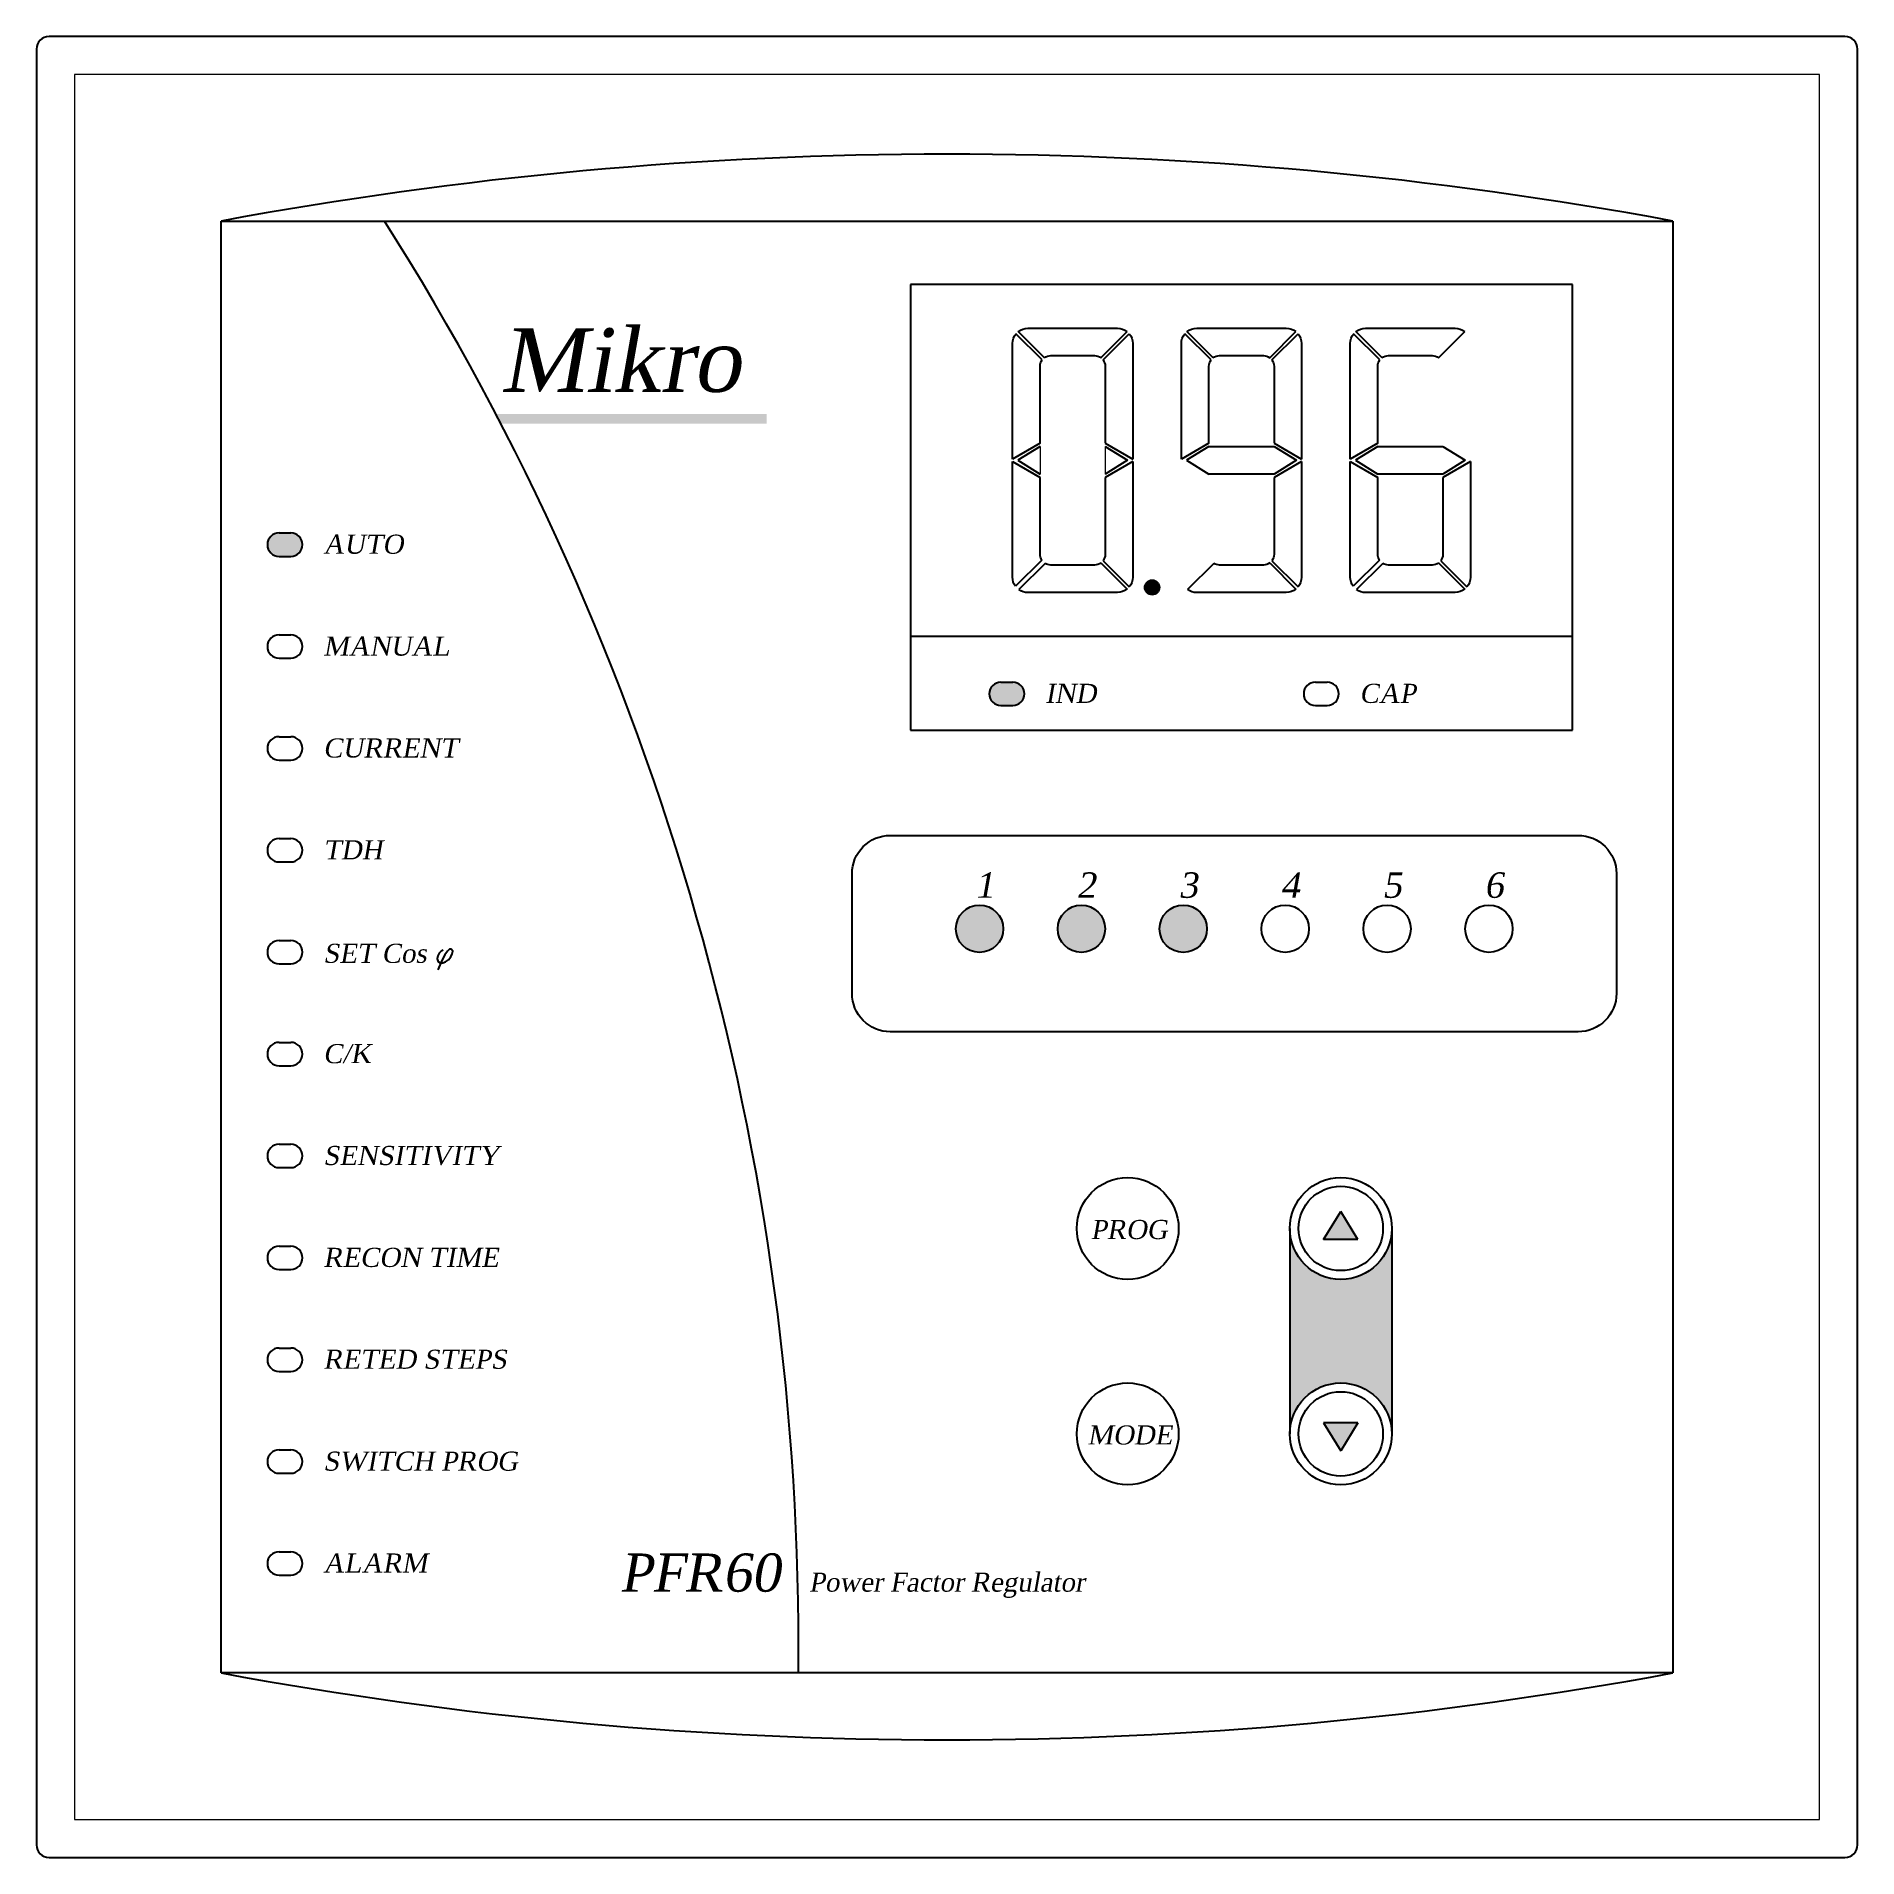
# Model space of a CAD drawing. Header units: millimetres. Extents: x 144.9 to 240.9, y 238.2 to 334.2.
import ezdxf

# ---------------------------------------------------------------- set-up
doc = ezdxf.new("R2010")
doc.units = ezdxf.units.MM
doc.styles.add('1-3', font='romans.shx', dxfattribs={"oblique": 10, "height": 7.5})

# ---------------------------------------------------------------- blocks, each defined once
blk = doc.blocks.new('*U426')
at = {"ltscale": 0.5}
for color, points in [(5, [(-9.5, 74.103), (-23.747, 74.103, -0.001037), (-23.478, 73.587), (-9.5, 73.587)]), (1, [(-34.594, 67.826), (-35.211, 67.826, 1), (-35.211, 66.594), (-34.594, 66.594, 1)]), (1, [(3.462, 59.963), (2.845, 59.963, 1), (2.845, 58.731), (3.462, 58.731, 1)]), (5, [(23.445, 20.333), (23.445, 31.163, -1), (18.074, 31.163), (18.074, 20.333, -1)])]:
    blk.add_hatch(color=color, dxfattribs=at).paths.add_polyline_path(points)
at = {"lineweight": 9}
h = blk.add_hatch(color=256, dxfattribs=at)
h.set_gradient(color1=(241, 4, 8), color2=(251, 9, 13), one_color=1, tint=0.51, name='CURVED')
edge = h.paths.add_edge_path()
edge.add_arc((10.813, 64.955), 0.403, 0, 360)
at = {"ltscale": 0.5}
h = blk.add_hatch(color=1, dxfattribs=at)
h.paths.add_polyline_path([(2.963, 46.96, 1), (0.467, 46.96, 1)])
h.paths.add_polyline_path([(8.334, 46.96, 1), (5.838, 46.96, 1)])
h.paths.add_polyline_path([(13.705, 46.96, 1), (11.208, 46.96, 1)])
h = blk.add_hatch(color=5, dxfattribs=at)
h.paths.add_polyline_path([(20.759, 32.054), (19.854, 30.573), (21.664, 30.573)])
h.paths.add_polyline_path([(21.664, 20.923), (19.854, 20.923), (20.759, 19.442)])
at = {"color": 5, "ltscale": 0.5}
for p, q in [((-48, 93.329), (-48, -1.329)), ((47.329, 94), (-47.329, 94)), ((48, -1.329), (48, 93.329)), ((-38.266, 84.266), (38.266, 84.266)), ((-38.266, 7.734), (-38.266, 84.266)), ((38.266, 84.266), (38.266, 7.734)), ((-1.932, 80.922), (-1.932, 57.426)), ((32.977, 80.922), (-1.932, 80.922)), ((32.977, 57.426), (32.977, 80.922)), ((-1.932, 62.386), (32.977, 62.386)), ((-1.932, 57.426), (32.977, 57.426)), ((19.854, 30.573), (20.759, 32.054)), ((21.664, 30.573), (20.759, 32.054)), ((18.074, 31.163), (18.074, 20.333)), ((23.445, 31.163), (23.445, 20.333)), ((21.664, 30.573), (19.854, 30.573)), ((21.664, 20.923), (19.854, 20.923)), ((19.854, 20.923), (20.759, 19.442)), ((21.664, 20.923), (20.759, 19.442)), ((38.266, 7.734), (-38.266, 7.734)), ((-47.329, -2), (47.329, -2))]:
    blk.add_line(p, q, dxfattribs=at)
at = {"color": 1}
for p, q in [((5.019, 76.947), (3.635, 78.33)), ((5.133, 77.061), (3.749, 78.444)), ((8.113, 77.061), (9.497, 78.444)), ((8.227, 76.947), (9.61, 78.33)), ((13.919, 76.947), (12.535, 78.33)), ((14.032, 77.061), (12.649, 78.444)), ((17.013, 77.061), (18.396, 78.444)), ((17.127, 76.947), (18.51, 78.33)), ((22.818, 76.947), (21.435, 78.33)), ((22.932, 77.061), (21.549, 78.444)), ((25.913, 77.061), (27.296, 78.444)), ((4.906, 72.556), (3.456, 71.716)), ((4.906, 72.38), (3.728, 71.655)), ((8.339, 72.556), (9.789, 71.716)), ((8.339, 72.38), (9.518, 71.655)), ((13.806, 72.556), (12.356, 71.716)), ((13.806, 72.38), (12.628, 71.655)), ((17.239, 72.556), (18.689, 71.716)), ((17.239, 72.38), (18.418, 71.655)), ((22.706, 72.556), (21.256, 71.716)), ((22.706, 72.38), (21.527, 71.655)), ((26.139, 72.38), (27.317, 71.655)), ((3.456, 71.592), (4.906, 70.753)), ((3.728, 71.655), (4.906, 70.93)), ((9.518, 71.655), (8.339, 70.93)), ((9.789, 71.592), (8.339, 70.753)), ((12.628, 71.655), (13.806, 70.93)), ((18.418, 71.655), (17.239, 70.93)), ((18.689, 71.592), (17.239, 70.753)), ((21.256, 71.592), (22.706, 70.753)), ((21.527, 71.655), (22.706, 70.93)), ((27.317, 71.655), (26.139, 70.93)), ((27.589, 71.592), (26.139, 70.753)), ((4.995, 66.396), (3.613, 65.014)), ((8.114, 66.249), (9.497, 64.865)), ((8.227, 66.363), (9.61, 64.979)), ((17.014, 66.249), (18.396, 64.865)), ((17.127, 66.363), (18.51, 64.979)), ((22.795, 66.396), (21.413, 65.014)), ((25.913, 66.249), (27.296, 64.865)), ((26.027, 66.363), (27.41, 64.979)), ((5.166, 66.225), (3.784, 64.843)), ((14.066, 66.225), (12.684, 64.843)), ((22.966, 66.225), (21.584, 64.843))]:
    blk.add_line(p, q, dxfattribs=at)
at = {"color": 1, "lineweight": 9}
for p, q in [((4.906, 72.38), (4.906, 70.93)), ((8.339, 72.38), (8.339, 70.93))]:
    blk.add_line(p, q, dxfattribs=at)
at = {"color": 1, "ltscale": 0.5}
for p, q in [((-35.211, 67.826), (-34.594, 67.826)), ((-35.211, 66.594), (-34.594, 66.594)), ((-35.211, 62.456), (-34.594, 62.456)), ((-35.211, 61.223), (-34.594, 61.223)), ((2.845, 59.963), (3.462, 59.963)), ((19.421, 59.963), (20.037, 59.963)), ((2.845, 58.731), (3.462, 58.731)), ((19.421, 58.731), (20.037, 58.731)), ((-35.211, 57.085), (-34.594, 57.085)), ((-35.211, 55.852), (-34.594, 55.852)), ((-35.211, 51.714), (-34.594, 51.714)), ((-35.211, 50.482), (-34.594, 50.482)), ((-35.211, 46.344), (-34.594, 46.344)), ((-35.211, 45.111), (-34.594, 45.111)), ((-35.211, 40.973), (-34.594, 40.973)), ((-35.211, 39.741), (-34.594, 39.741)), ((-35.211, 35.602), (-34.594, 35.602)), ((-35.211, 34.37), (-34.594, 34.37)), ((-35.211, 30.232), (-34.594, 30.232)), ((-35.211, 28.999), (-34.594, 28.999)), ((-35.211, 24.861), (-34.594, 24.861)), ((-35.211, 23.629), (-34.594, 23.629)), ((-35.211, 19.49), (-34.594, 19.49)), ((-35.211, 18.258), (-34.594, 18.258)), ((-35.211, 14.12), (-34.594, 14.12)), ((-35.211, 12.887), (-34.594, 12.887))]:
    blk.add_line(p, q, dxfattribs=at)
at = {"color": 54, "lineweight": 9}
blk.add_lwpolyline([(-46, 0), (46, 0), (46, 92), (-46, 92)], close=True, dxfattribs=at)
at = {"color": 1}
for points in [[(3.456, 71.716), (3.456, 77.818, -0.173003), (3.638, 78.327, -0.173003)], [(3.752, 78.441, -0.173003), (4.262, 78.623), (8.984, 78.623, -0.173003), (9.494, 78.441)], [(9.608, 78.327, -0.173003), (9.789, 77.818), (9.789, 71.716)], [(12.356, 71.716), (12.356, 77.818, -0.173003), (12.538, 78.327, -0.173003)], [(12.652, 78.441, -0.173003), (13.162, 78.623), (17.884, 78.623, -0.173003), (18.393, 78.441)], [(18.507, 78.327, -0.173003), (18.689, 77.818), (18.689, 71.716)], [(21.256, 71.716), (21.256, 77.818, -0.173003), (21.438, 78.327, -0.173003)], [(21.552, 78.441, -0.173003), (22.061, 78.623), (26.783, 78.623, -0.173003), (27.293, 78.441)], [(4.906, 72.556), (4.906, 76.609, -0.161906), (5.019, 76.947, -0.161906)], [(5.133, 77.061, -0.161906), (5.47, 77.173), (7.775, 77.173, -0.161906), (8.113, 77.061)], [(8.227, 76.947, -0.161906), (8.339, 76.609), (8.339, 72.556)], [(13.806, 72.556), (13.806, 76.609, -0.161906), (13.919, 76.947, -0.161906)], [(14.032, 77.061, -0.161906), (14.37, 77.173), (16.675, 77.173, -0.161906), (17.013, 77.061)], [(17.127, 76.947, -0.161906), (17.239, 76.609), (17.239, 72.556)], [(22.706, 72.556), (22.706, 76.609, -0.161906), (22.818, 76.947, -0.161906)], [(22.932, 77.061, -0.161906), (23.27, 77.173), (25.575, 77.173, -0.161906), (25.913, 77.061)], [(3.613, 65.014, -0.160054), (3.456, 65.492), (3.456, 71.592)], [(9.789, 71.592), (9.789, 65.492, -0.173003), (9.608, 64.982, -0.173003)], [(18.689, 71.592), (18.689, 65.492, -0.173003), (18.507, 64.982, -0.173003)], [(21.413, 65.014, -0.160054), (21.256, 65.492), (21.256, 71.592)], [(27.589, 71.592), (27.589, 65.492, -0.173003), (27.407, 64.982, -0.173003)], [(4.995, 66.396, -0.143329), (4.906, 66.7), (4.906, 70.753)], [(8.339, 70.753), (8.339, 66.7, -0.161678), (8.227, 66.363, -0.161678)], [(17.239, 70.753), (17.239, 66.7, -0.161678), (17.127, 66.363, -0.161678)], [(22.795, 66.396, -0.143329), (22.706, 66.7), (22.706, 70.753)], [(26.139, 70.753), (26.139, 66.7, -0.161678), (26.027, 66.363, -0.161678)], [(8.114, 66.249, -0.162278), (7.775, 66.136), (5.47, 66.136, -0.143329), (5.166, 66.225, -0.143329)], [(17.014, 66.249, -0.162278), (16.675, 66.136), (14.37, 66.136, -0.143329), (14.066, 66.225, -0.143329)], [(25.913, 66.249, -0.162278), (25.575, 66.136), (23.27, 66.136, -0.143329), (22.966, 66.225, -0.143329)], [(9.494, 64.868, -0.173003), (8.984, 64.686), (4.262, 64.686, -0.160054), (3.784, 64.843, -0.160054)], [(18.393, 64.868, -0.173003), (17.884, 64.686), (13.162, 64.686, -0.160054), (12.684, 64.843, -0.160054)], [(27.293, 64.868, -0.173003), (26.783, 64.686), (22.061, 64.686, -0.160054), (21.584, 64.843, -0.160054)]]:
    blk.add_lwpolyline(points, format="xyb", dxfattribs=at)
for points in [[(13.806, 72.38), (17.239, 72.38)], [(22.706, 72.38), (26.139, 72.38)], [(17.239, 70.93), (13.806, 70.93)], [(26.139, 70.93), (22.706, 70.93)]]:
    blk.add_lwpolyline(points, dxfattribs=at)
at = {"color": 5, "ltscale": 0.5}
blk.add_lwpolyline([(-2.99, 51.885), (33.273, 51.885, -0.414214), (35.287, 49.871), (35.287, 43.547, -0.414214), (33.273, 41.533), (-2.99, 41.533, -0.414214), (-5.004, 43.547), (-5.004, 49.871, -0.414214)], format="xyb", close=True, dxfattribs=at)
at = {"color": 1, "lineweight": 9}
blk.add_circle((10.813, 64.955), 0.403, dxfattribs=at)
at = {"color": 1, "ltscale": 0.5}
for centre in [(1.715, 46.96), (7.086, 46.96), (7.086, 46.96), (12.456, 46.96), (12.456, 46.96), (17.827, 46.96), (17.827, 46.96), (23.198, 46.96), (28.568, 46.96)]:
    blk.add_circle(centre, 1.248, dxfattribs=at)
at = {"color": 5, "ltscale": 0.5}
for centre, radius in [((9.524, 31.163), 2.685), ((20.759, 31.163), 2.685), ((20.759, 31.163), 2.224), ((9.524, 20.333), 2.685), ((20.759, 20.333), 2.685), ((20.759, 20.333), 2.685), ((20.759, 20.333), 2.224)]:
    blk.add_circle(centre, radius, dxfattribs=at)
for centre, radius, start, end in [((-47.329, 93.329), 0.671, 90, 180), ((47.329, 93.329), 0.671, 0, 90), ((0, -121.588), 209.38, 79.46961, 100.53039), ((-147.965, 9.163), 140.137, 359.41575, 32.40643), ((0, 213.588), 209.38, 259.46961, 280.53039), ((-47.329, -1.329), 0.671, 180, 270), ((47.329, -1.329), 0.671, 270, 0)]:
    blk.add_arc(centre, radius, start, end, dxfattribs=at)
at = {"color": 1, "ltscale": 0.5}
for centre, start, end in [((-35.211, 67.21), 90, 270), ((-34.594, 67.21), 270, 90), ((-35.211, 61.839), 90, 270), ((-34.594, 61.839), 270, 90), ((2.845, 59.347), 90, 270), ((3.462, 59.347), 270, 90), ((19.421, 59.347), 90, 270), ((20.037, 59.347), 270, 90), ((-35.211, 56.469), 90, 270), ((-34.594, 56.469), 270, 90), ((-35.211, 51.098), 90, 270), ((-34.594, 51.098), 270, 90), ((-35.211, 45.727), 90, 270), ((-34.594, 45.727), 270, 90), ((-35.211, 40.357), 90, 270), ((-34.594, 40.357), 270, 90), ((-35.211, 34.986), 90, 270), ((-34.594, 34.986), 270, 90), ((-35.211, 29.616), 90, 270), ((-34.594, 29.616), 270, 90), ((-35.211, 24.245), 90, 270), ((-34.594, 24.245), 270, 90), ((-35.211, 18.874), 90, 270), ((-34.594, 18.874), 270, 90), ((-35.211, 13.504), 90, 270), ((-34.594, 13.504), 270, 90)]:
    blk.add_arc(centre, 0.616, start, end, dxfattribs=at)
at = {"ltscale": 0.5, "attachment_point": 1, "style": '1-3'}
for s, insert, char_height, width in [('{\\f.VnTimeH|b0|i0|c0|p34;m\\f.VnTime|b0|i0|c0|p34;ikro}', (-23.557, 78.621), 3.35664, 19.77535), ('{\\f.VnTimeH|b0|i0|c0|p34;Auto}', (-32.883, 67.738), 1.00699, 7.09752), ('{\\f.VnTimeH|b0|i0|c0|p34;manual}', (-32.883, 62.367), 1.00699, 7.09752), ('{\\f.VnTimeH|b0|i0|c0|p34;ind}', (5.172, 59.875), 1.00699, 7.09752), ('{\\f.VnTimeH|b0|i0|c0|p34;cap}', (21.748, 59.875), 1.00699, 7.09752), ('{\\f.VnTimeH|b0|i0|c0|p34;current}', (-32.883, 56.996), 1.00699, 7.09752), ('{\\f.VnTimeH|b0|i0|c0|p34;TDH}', (-32.883, 51.626), 1.00699, 7.09752), ('{\\f.VnTimeH|b0|i0|c0|p34;Set C\\f.VnTime|b0|i0|c0|p34;os \\Fromans|c0;\\H1.083x;φ}', (-32.883, 46.255), 1.00699, 7.09752), ('{\\f.VnTimeH|b0|i0|c0|p34;c/k}', (-32.883, 40.884), 1.00699, 7.09752), ('{\\f.VnTimeH|b0|i0|c0|p34;sensitivity}', (-32.883, 35.514), 1.00699, 10.63265), ('{\\f.VnTimeH|b0|i0|c0|p34;prog}', (7.573, 31.613), 1.00699, 7.09752), ('{\\f.VnTimeH|b0|i0|c0|p34;Recon time}', (-32.883, 30.143), 1.00699, 12.33203), ('{\\f.VnTimeH|b0|i0|c0|p34;reted steps}', (-32.883, 24.773), 1.00699, 10.81258), ('{\\f.VnTimeH|b0|i0|c0|p34;mode}', (7.4, 20.783), 1.00699, 7.09752), ('{\\f.VnTimeH|b0|i0|c0|p34;switch prog}', (-32.883, 19.402), 1.00699, 13.40974), ('{\\f.VnTimeH|b0|i0|c0|p34;Alarm}', (-32.883, 14.031), 1.00699, 7.09752), ('{\\f.VnTimeH|b0|i0|c0|p34;pfr60  \\f.VnTime|b0|i0|c0|p34;\\H0.5x;Power Factor Regulator}', (-17.258, 14.031), 2.01399, 76.09897)]:
    blk.add_mtext(s, dxfattribs=dict(at, insert=insert, char_height=char_height, width=width))
at = {"color": 1, "ltscale": 0.5, "char_height": 1.34266, "width": 7.09752, "attachment_point": 1, "style": '1-3'}
for s, insert in [('{\\f.VnTimeH|b0|i0|c0|p34;1}', (1.458, 49.936)), ('{\\f.VnTimeH|b0|i0|c0|p34;2}', (6.828, 49.936)), ('{\\f.VnTimeH|b0|i0|c0|p34;3}', (12.199, 49.936)), ('{\\f.VnTimeH|b0|i0|c0|p34;4}', (17.57, 49.936)), ('{\\f.VnTimeH|b0|i0|c0|p34;5}', (22.94, 49.936)), ('{\\f.VnTimeH|b0|i0|c0|p34;6}', (28.311, 49.936))]:
    blk.add_mtext(s, dxfattribs=dict(at, insert=insert))

msp = doc.modelspace()

# ---------------------------------------------------------------- block references
msp.add_blockref('*U426', (192.914, 240.207))

doc.saveas('drawing.dxf')
